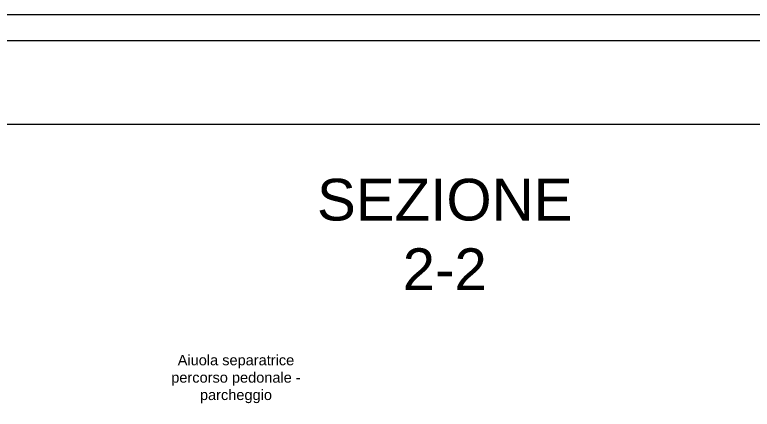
# Model space of a CAD drawing. Header units: millimetres. Extents: x 366 to 1555, y 702 to 1543.
# Drawn here: x 998.3 to 1139.9, y 1467 to 1542.7 of the extents above; entities that cross this region are included whole.
import ezdxf

# ---------------------------------------------------------------- set-up
doc = ezdxf.new("R2010")
doc.units = ezdxf.units.MM
doc.layers.add('1_CARTIGLIO', color=7, linetype='Continuous', lineweight=9)
doc.styles.get("Standard").update_dxf_attribs({"font": 'arial.ttf'})

msp = doc.modelspace()

# ---------------------------------------------------------------- linework, layer by layer
at = {"layer": '1_CARTIGLIO'}
for points in [[(365.79901, 701.68381), (1554.79901, 701.68381), (1554.79901, 1542.68381), (365.79901, 1542.68381)], [(370.79901, 706.68381), (1549.79901, 706.68381), (1549.79901, 1537.68381), (370.79901, 1537.68381)]]:
    msp.add_lwpolyline(points, close=True, dxfattribs=at)
at = {"layer": '1_CARTIGLIO', "ltscale": 100}
msp.add_lwpolyline([(853.2123, 1521.69045), (1281.06029, 1521.69045), (1281.06029, 1336.05148), (853.2123, 1336.05148)], close=True, dxfattribs=at)

# ---------------------------------------------------------------- texts
note = msp.add_mtext_dynamic_manual_height_columns('{\\C1;SEZIONE }', width=3.4472303, gutter_width=43.36477, heights=[0.91714, 0], dxfattribs=dict(at, insert=(1057.45641, 1500.55459), char_height=8, attachment_point=5))
for column, words in zip(note.columns.linked_columns, ['{\\C1;2-2}']):
    column.text = words
at = {"layer": '1_CARTIGLIO', "ltscale": 100, "insert": (1040.78812, 1472.81713), "char_height": 2, "attachment_point": 5}
msp.add_mtext_dynamic_manual_height_columns('Aiuola separatrice \\Ppercorso pedonale - parcheggio', width=34.835935, gutter_width=0, heights=[0], dxfattribs=at)

doc.saveas('drawing.dxf')
